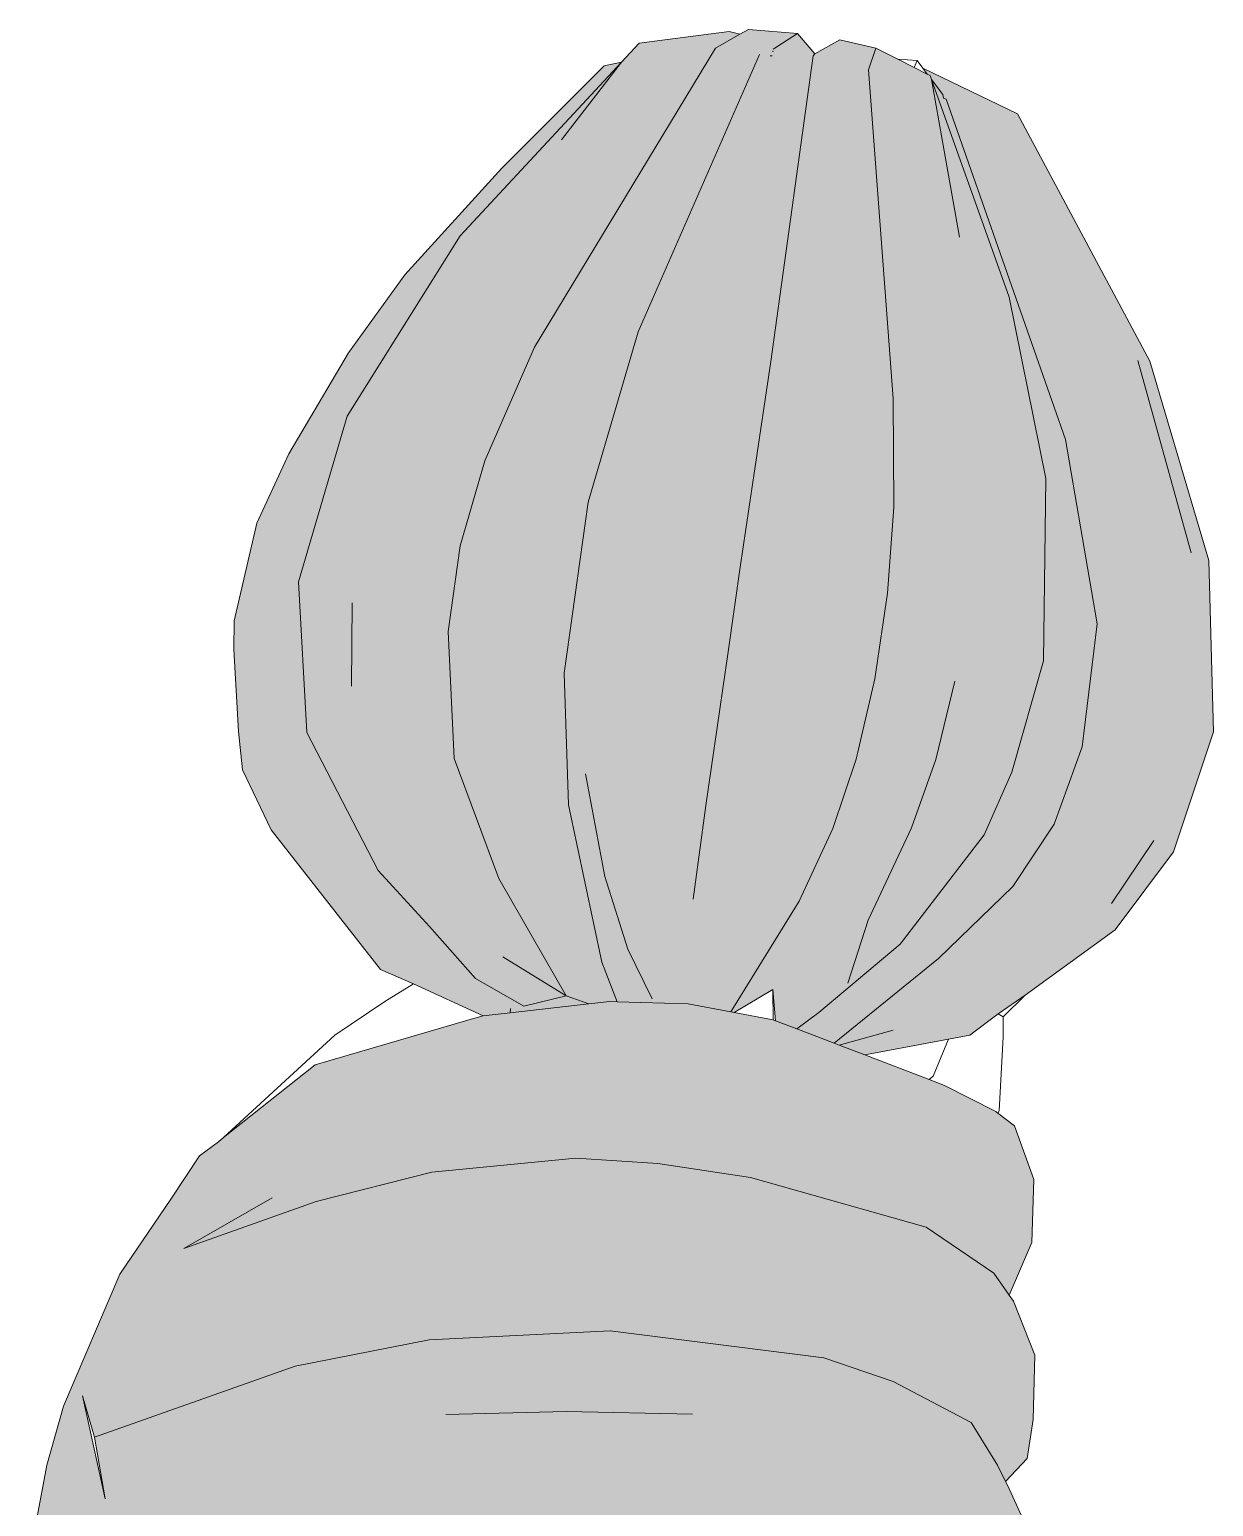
# Model space of a CAD drawing. Header units: inches. Extents: x 12792 to 19925, y -3298 to -817.
# Drawn here: x 17893.487 to 17896.943, y -967.992 to -963.682 of the extents above; entities that cross this region are included whole.
import ezdxf

# ---------------------------------------------------------------- set-up
doc = ezdxf.new("R2010")
doc.units = ezdxf.units.IN
doc.header["$MEASUREMENT"] = 0
doc.layers.add('Edges', color=7, linetype='Continuous')

# ---------------------------------------------------------------- blocks, each defined once
blk = doc.blocks.new('gwg')
at = {"lineweight": 0}
h = blk.add_hatch(color=132, dxfattribs=at)
h.dxf.hatch_style = 1
h.paths.add_polyline_path([(18450.0152, -1571.6419), (18450.0493, -1571.6228), (18450.0343, -1571.6189), (18449.9091, -1571.635), (18449.8845, -1571.6614), (18449.6603, -1571.9028), (18449.5034, -1572.1532), (18449.4358, -1572.3834), (18449.4471, -1572.5928), (18449.5464, -1572.7847), (18449.618, -1572.8626), (18449.6816, -1572.9346), (18449.7488, -1572.9729), (18449.8078, -1572.9587), (18449.714, -1572.7959), (18449.6523, -1572.6288), (18449.6437, -1572.4528), (18449.6603, -1572.3335), (18449.6948, -1572.2153), (18449.7638, -1572.0574)])
h.paths.add_polyline_path([(18450.1509, -1571.6526), (18450.1536, -1571.6501), (18450.1292, -1571.6215), (18450.0611, -1571.6162), (18450.0493, -1571.6228), (18450.0152, -1571.6419), (18449.7638, -1572.0574), (18449.6948, -1572.2153), (18449.6603, -1572.3335), (18449.6437, -1572.4528), (18449.6523, -1572.6288), (18449.714, -1572.7959), (18449.8078, -1572.9587), (18449.8393, -1572.9699), (18449.8681, -1572.9667), (18449.8786, -1572.967), (18449.9776, -1572.9698), (18450.0368, -1572.9811), (18450.1316, -1572.8273), (18450.1784, -1572.7263), (18450.211, -1572.63), (18450.2367, -1572.5184), (18450.2545, -1572.3994), (18450.2634, -1572.2797), (18450.2621, -1572.1288), (18450.2279, -1571.6724), (18450.2384, -1571.6419), (18450.1882, -1571.6303), (18450.1511, -1571.6515)])
h.paths.add_polyline_path([(18450.4238, -1571.988), (18450.3156, -1571.6858), (18450.3139, -1571.6801), (18450.3097, -1571.678), (18450.2915, -1571.6688), (18450.2689, -1571.6574), (18450.2384, -1571.6419), (18450.2279, -1571.6724), (18450.2621, -1572.1288), (18450.2634, -1572.2797), (18450.2545, -1572.3994), (18450.2367, -1572.5184), (18450.211, -1572.63), (18450.1784, -1572.7263), (18450.1316, -1572.8273), (18450.0368, -1572.9811), (18450.0415, -1572.982), (18450.0949, -1572.9502), (18450.0986, -1572.9934), (18450.1283, -1573.0047), (18450.1588, -1572.9821), (18450.2722, -1572.8868), (18450.3889, -1572.7351), (18450.4275, -1572.648), (18450.4714, -1572.4934), (18450.4747, -1572.24)])
h.paths.add_polyline_path([(18450.619, -1572.077), (18450.435, -1571.7332), (18450.3037, -1571.6699), (18450.3097, -1571.678), (18450.3139, -1571.6801), (18450.3156, -1571.6858), (18450.3313, -1571.7067), (18450.3322, -1571.7116), (18450.3358, -1571.7128), (18450.5018, -1572.1858), (18450.5461, -1572.4417), (18450.5251, -1572.6129), (18450.486, -1572.7203), (18450.4287, -1572.807), (18450.3254, -1572.907), (18450.1803, -1573.0246), (18450.1873, -1573.0273), (18450.2231, -1573.0409), (18450.3393, -1573.0189), (18450.3691, -1573.0132), (18450.4084, -1572.9839), (18450.4457, -1572.9578), (18450.5708, -1572.8673), (18450.6522, -1572.7585), (18450.7076, -1572.592), (18450.7011, -1572.354)])
h.paths.add_polyline_path([(18450.5461, -1572.4417), (18450.5018, -1572.1858), (18450.3358, -1571.7128), (18450.3322, -1571.7116), (18450.3313, -1571.7067), (18450.3156, -1571.6858), (18450.4238, -1571.988), (18450.4747, -1572.24), (18450.4714, -1572.4934), (18450.4275, -1572.648), (18450.3889, -1572.7351), (18450.2722, -1572.8868), (18450.1588, -1572.9821), (18450.1283, -1573.0047), (18450.1803, -1573.0246), (18450.3254, -1572.907), (18450.4287, -1572.807), (18450.486, -1572.7203), (18450.5251, -1572.6129)])
h.paths.add_polyline_path([(18449.4358, -1572.3834), (18449.5034, -1572.1532), (18449.6603, -1571.9028), (18449.8845, -1571.6614), (18449.8606, -1571.6665), (18449.7182, -1571.8086), (18449.5837, -1571.9569), (18449.5052, -1572.0653), (18449.4224, -1572.2058), (18449.3776, -1572.3022), (18449.3462, -1572.4378), (18449.3459, -1572.4775), (18449.3525, -1572.5913), (18449.3577, -1572.6447), (18449.3978, -1572.728), (18449.5499, -1572.9223), (18449.5955, -1572.9423), (18449.6926, -1572.9864), (18449.7299, -1572.9822), (18449.8393, -1572.9699), (18449.8078, -1572.9587), (18449.7488, -1572.9729), (18449.6816, -1572.9346), (18449.618, -1572.8626), (18449.5464, -1572.7847), (18449.4471, -1572.5928)])
h.paths.add_polyline_path([(18449.8546, -1574.4851), (18449.8896, -1574.295), (18449.9064, -1574.1449), (18449.9124, -1574.088), (18449.8821, -1574.0927), (18449.7503, -1574.0822), (18449.7258, -1574.0849), (18449.7238, -1574.0855), (18449.6317, -1574.1032), (18449.5715, -1574.1508), (18449.5436, -1574.3277), (18449.493, -1574.6011), (18449.4871, -1574.6332), (18449.4684, -1574.7341), (18449.4495, -1574.8902), (18449.4489, -1574.9428), (18449.4724, -1575.0677), (18449.4884, -1575.1127), (18449.5087, -1575.196), (18449.568, -1575.2692), (18449.5895, -1575.2958), (18449.6169, -1575.3185), (18449.6731, -1575.3522), (18449.7817, -1575.3644), (18449.826, -1575.3459), (18449.8327, -1575.3449), (18449.8703, -1575.3273), (18449.8766, -1575.242), (18449.8712, -1575.2119), (18449.8167, -1575.1169), (18449.7652, -1574.9582), (18449.785, -1574.8689), (18449.8036, -1574.7229), (18449.8048, -1574.7138)])
h = blk.add_hatch(color=30, dxfattribs=at)
h.dxf.hatch_style = 1
h.paths.add_polyline_path([(18450.4406, -1573.7919), (18450.4533, -1573.7088), (18450.4211, -1573.6388), (18450.4185, -1573.6336), (18450.4074, -1573.611), (18450.3707, -1573.5514), (18450.2624, -1573.4947), (18450.166, -1573.4618), (18449.869, -1573.4243), (18449.6172, -1573.4369), (18449.4311, -1573.4733), (18449.1523, -1573.5721), (18449.1672, -1573.6576), (18449.1353, -1573.5146), (18449.1523, -1573.5721), (18449.4311, -1573.4733), (18449.6172, -1573.4369), (18449.869, -1573.4243), (18450.166, -1573.4618), (18450.2624, -1573.4947), (18450.3707, -1573.5514), (18450.4074, -1573.611), (18450.4185, -1573.6336), (18450.4484, -1573.6016), (18450.4571, -1573.5473), (18450.4594, -1573.4578), (18450.4297, -1573.3829), (18450.4237, -1573.3745), (18450.4553, -1573.3017), (18450.4578, -1573.2138), (18450.4312, -1573.1394), (18450.4049, -1573.1197), (18450.3338, -1573.0832), (18450.3122, -1573.075), (18450.2231, -1573.0409), (18450.1873, -1573.0273), (18450.1803, -1573.0246), (18450.1283, -1573.0047), (18450.0955, -1572.9922), (18450.0415, -1572.982), (18450.0368, -1572.9811), (18449.9776, -1572.9698), (18449.8786, -1572.967), (18449.8681, -1572.9667), (18449.8393, -1572.9699), (18449.7299, -1572.9822), (18449.6926, -1572.9864), (18449.6759, -1572.9911), (18449.4589, -1573.0545), (18449.3316, -1573.1558), (18449.3245, -1573.1614), (18449.2982, -1573.1809), (18449.2583, -1573.2413), (18449.1873, -1573.3454), (18449.109, -1573.5287), (18449.0858, -1573.6108), (18449.0623, -1573.7369), (18449.0619, -1573.9156), (18449.0797, -1574.003), (18449.1123, -1574.1258), (18449.1359, -1574.2151), (18449.1813, -1574.3272), (18449.1864, -1574.3364), (18449.2614, -1574.4386), (18449.2859, -1574.4559), (18449.3033, -1574.4681), (18449.3433, -1574.4961), (18449.4309, -1574.5576), (18449.4566, -1574.5755), (18449.493, -1574.6011), (18449.5436, -1574.3277), (18449.5715, -1574.1508), (18449.6317, -1574.1032), (18449.7238, -1574.0855), (18449.7258, -1574.0849), (18449.7503, -1574.0822), (18449.8821, -1574.0927), (18449.9124, -1574.088), (18449.9338, -1574.0846), (18450.0345, -1574.0869), (18450.038, -1574.087), (18450.0477, -1574.0906), (18450.0835, -1574.1402), (18450.1695, -1574.1634), (18450.2689, -1574.1596), (18450.2782, -1574.1588), (18450.3517, -1574.1263), (18450.41, -1574.0414), (18450.4084, -1573.9454), (18450.4058, -1573.9376), (18450.4, -1573.9146), (18450.3805, -1573.8638)])
at = {"layer": 'Edges', "lineweight": 0}
for p, q in [((18450.0343, -1571.6189), (18449.9091, -1571.635)), ((18450.0493, -1571.6228), (18450.0152, -1571.6419)), ((18450.0493, -1571.6228), (18450.0343, -1571.6189)), ((18450.0611, -1571.6162), (18450.0493, -1571.6228)), ((18450.1292, -1571.6215), (18450.0611, -1571.6162)), ((18450.1292, -1571.6215), (18450.0955, -1571.6434)), ((18450.1536, -1571.6501), (18450.1292, -1571.6215)), ((18449.7638, -1572.0574), (18450.0152, -1571.6419)), ((18449.8845, -1571.6614), (18449.9091, -1571.635)), ((18450.096, -1571.6467), (18450.0941, -1571.6465)), ((18450.1882, -1571.6303), (18450.1536, -1571.6501)), ((18450.2384, -1571.6419), (18450.1882, -1571.6303)), ((18450.2384, -1571.6419), (18450.2279, -1571.6724)), ((18450.2384, -1571.6419), (18450.2689, -1571.6574)), ((18449.8845, -1571.6614), (18449.6603, -1571.9028)), ((18449.7182, -1571.8086), (18449.8606, -1571.6665)), ((18449.8012, -1571.7696), (18449.8845, -1571.6614)), ((18449.8845, -1571.6614), (18449.8606, -1571.6665)), ((18450.0767, -1571.6508), (18449.9077, -1572.0361)), ((18450.094, -1571.6528), (18450.0912, -1571.6529)), ((18450.0922, -1572.0774), (18450.1509, -1571.6526)), ((18450.1509, -1571.6526), (18450.1536, -1571.6501)), ((18450.2956, -1571.6591), (18450.2689, -1571.6574)), ((18450.2689, -1571.6574), (18450.2915, -1571.6688)), ((18450.2956, -1571.6591), (18450.2915, -1571.6688)), ((18450.2915, -1571.6688), (18450.3097, -1571.678)), ((18450.3037, -1571.6699), (18450.2956, -1571.6591)), ((18450.2621, -1572.1288), (18450.2279, -1571.6724)), ((18450.435, -1571.7332), (18450.3037, -1571.6699)), ((18450.3097, -1571.678), (18450.3037, -1571.6699)), ((18450.3097, -1571.678), (18450.3139, -1571.6801)), ((18450.3139, -1571.6801), (18450.3156, -1571.6858)), ((18450.3313, -1571.7067), (18450.3156, -1571.6858)), ((18450.3156, -1571.6858), (18450.3544, -1571.9049)), ((18450.4238, -1571.988), (18450.3156, -1571.6858)), ((18450.3322, -1571.7116), (18450.3313, -1571.7067)), ((18450.3358, -1571.7128), (18450.3322, -1571.7116)), ((18450.5018, -1572.1858), (18450.3358, -1571.7128)), ((18450.619, -1572.077), (18450.435, -1571.7332)), ((18449.7182, -1571.8086), (18449.5837, -1571.9569)), ((18449.6603, -1571.9028), (18449.5034, -1572.1532)), ((18449.5052, -1572.0653), (18449.5837, -1571.9569)), ((18450.4747, -1572.24), (18450.4238, -1571.988)), ((18449.9077, -1572.0361), (18449.8384, -1572.2728)), ((18449.7638, -1572.0574), (18449.6948, -1572.2153)), ((18449.5052, -1572.0653), (18449.4224, -1572.2058)), ((18450.0498, -1572.3634), (18450.0922, -1572.0774)), ((18450.6764, -1572.3431), (18450.6026, -1572.0761)), ((18450.7011, -1572.354), (18450.619, -1572.077)), ((18450.2634, -1572.2797), (18450.2621, -1572.1288)), ((18449.5034, -1572.1532), (18449.4358, -1572.3834)), ((18450.5461, -1572.4417), (18450.5018, -1572.1858)), ((18449.3776, -1572.3022), (18449.4224, -1572.2058)), ((18449.6948, -1572.2153), (18449.6603, -1572.3335)), ((18450.4714, -1572.4934), (18450.4747, -1572.24)), ((18449.8384, -1572.2728), (18449.8051, -1572.5106)), ((18450.2634, -1572.2797), (18450.2545, -1572.3994)), ((18449.3776, -1572.3022), (18449.3462, -1572.4378)), ((18449.6603, -1572.3335), (18449.6437, -1572.4528)), ((18450.033, -1572.481), (18450.0498, -1572.3634)), ((18450.7076, -1572.592), (18450.7011, -1572.354)), ((18449.4358, -1572.3834), (18449.4471, -1572.5928)), ((18450.2545, -1572.3994), (18450.2367, -1572.5184)), ((18449.5103, -1572.4129), (18449.5093, -1572.5285)), ((18449.3459, -1572.4775), (18449.3462, -1572.4378)), ((18450.5251, -1572.6129), (18450.5461, -1572.4417)), ((18449.6437, -1572.4528), (18449.6523, -1572.6288)), ((18449.3459, -1572.4775), (18449.3525, -1572.5913)), ((18450.033, -1572.481), (18450.002, -1572.6945)), ((18450.4275, -1572.648), (18450.4714, -1572.4934)), ((18449.8051, -1572.5106), (18449.8109, -1572.6935)), ((18450.2367, -1572.5184), (18450.211, -1572.63)), ((18450.3481, -1572.5218), (18450.3218, -1572.6304)), ((18449.3525, -1572.5913), (18449.3577, -1572.6447)), ((18450.6522, -1572.7585), (18450.7076, -1572.592)), ((18449.4471, -1572.5928), (18449.5464, -1572.7847)), ((18449.6523, -1572.6288), (18449.714, -1572.7959)), ((18450.211, -1572.63), (18450.1784, -1572.7263)), ((18450.3218, -1572.6304), (18450.2879, -1572.7254)), ((18450.486, -1572.7203), (18450.5251, -1572.6129)), ((18449.3577, -1572.6447), (18449.3978, -1572.728)), ((18449.8347, -1572.6505), (18449.8615, -1572.7929)), ((18450.3889, -1572.7351), (18450.4275, -1572.648)), ((18449.8109, -1572.6935), (18449.8574, -1572.9122)), ((18449.9842, -1572.8244), (18450.002, -1572.6945)), ((18449.3978, -1572.728), (18449.5499, -1572.9223)), ((18450.1784, -1572.7263), (18450.1316, -1572.8273)), ((18450.2879, -1572.7254), (18450.2278, -1572.8537)), ((18450.2722, -1572.8868), (18450.3889, -1572.7351)), ((18450.4287, -1572.807), (18450.486, -1572.7203)), ((18450.5657, -1572.8307), (18450.6245, -1572.7429)), ((18450.5708, -1572.8673), (18450.6522, -1572.7585)), ((18449.5464, -1572.7847), (18449.618, -1572.8626)), ((18449.714, -1572.7959), (18449.8078, -1572.9587)), ((18449.8615, -1572.7929), (18449.8934, -1572.894)), ((18450.3254, -1572.907), (18450.4287, -1572.807)), ((18450.1316, -1572.8273), (18450.0368, -1572.9811)), ((18450.2278, -1572.8537), (18450.1995, -1572.9413)), ((18449.6816, -1572.9346), (18449.618, -1572.8626)), ((18450.4457, -1572.9578), (18450.5708, -1572.8673)), ((18449.8934, -1572.894), (18449.9275, -1572.963)), ((18450.1588, -1572.9821), (18450.2722, -1572.8868)), ((18449.7197, -1572.9048), (18449.8078, -1572.9587)), ((18449.8786, -1572.967), (18449.8574, -1572.9122)), ((18450.1803, -1573.0246), (18450.3254, -1572.907)), ((18449.5499, -1572.9223), (18449.5955, -1572.9423)), ((18449.6816, -1572.9346), (18449.7488, -1572.9729)), ((18449.5955, -1572.9423), (18449.5559, -1572.9666)), ((18449.5955, -1572.9423), (18449.6926, -1572.9864)), ((18449.7488, -1572.9729), (18449.8078, -1572.9587)), ((18449.8078, -1572.9587), (18449.8393, -1572.9699)), ((18450.0415, -1572.982), (18450.0949, -1572.9502)), ((18450.0949, -1572.9502), (18450.0986, -1572.9934)), ((18450.0955, -1572.9922), (18450.0949, -1572.9502)), ((18450.4084, -1572.9839), (18450.4457, -1572.9578)), ((18450.4154, -1572.9881), (18450.4457, -1572.9578)), ((18449.5559, -1572.9666), (18449.4862, -1573.0134)), ((18449.8393, -1572.9699), (18449.7299, -1572.9822)), ((18449.7302, -1572.9763), (18449.7299, -1572.9822)), ((18449.8681, -1572.9667), (18449.8393, -1572.9699)), ((18449.8786, -1572.967), (18449.8681, -1572.9667)), ((18449.9776, -1572.9698), (18449.8786, -1572.967)), ((18450.0368, -1572.9811), (18449.9776, -1572.9698)), ((18450.0415, -1572.982), (18450.0368, -1572.9811)), ((18450.0955, -1572.9922), (18450.0415, -1572.982)), ((18450.1588, -1572.9821), (18450.1283, -1573.0047)), ((18449.6759, -1572.9911), (18449.4589, -1573.0545)), ((18449.6926, -1572.9864), (18449.6759, -1572.9911)), ((18449.6926, -1572.9864), (18449.7299, -1572.9822)), ((18450.0986, -1572.9934), (18450.0955, -1572.9922)), ((18450.1283, -1573.0047), (18450.0986, -1572.9934)), ((18450.3691, -1573.0132), (18450.4084, -1572.9839)), ((18450.4154, -1572.9881), (18450.4084, -1572.9839)), ((18450.4153, -1573.0156), (18450.4154, -1572.9881)), ((18449.4862, -1573.0134), (18449.3316, -1573.1558)), ((18450.1803, -1573.0246), (18450.1283, -1573.0047)), ((18450.1873, -1573.0273), (18450.2625, -1573.0067)), ((18450.2231, -1573.0409), (18450.3393, -1573.0189)), ((18450.3177, -1573.0706), (18450.3393, -1573.0189)), ((18450.3393, -1573.0189), (18450.3691, -1573.0132)), ((18450.4099, -1573.1185), (18450.4153, -1573.0156)), ((18450.1873, -1573.0273), (18450.1803, -1573.0246)), ((18450.2231, -1573.0409), (18450.1873, -1573.0273)), ((18450.3122, -1573.075), (18450.2231, -1573.0409)), ((18449.4589, -1573.0545), (18449.3316, -1573.1558)), ((18450.3122, -1573.075), (18450.3177, -1573.0706)), ((18450.3338, -1573.0832), (18450.3122, -1573.075)), ((18450.3338, -1573.0832), (18450.4049, -1573.1197)), ((18450.4079, -1573.1219), (18450.4049, -1573.1197)), ((18450.4079, -1573.1219), (18450.4099, -1573.1185)), ((18450.4312, -1573.1394), (18450.4079, -1573.1219)), ((18450.4578, -1573.2138), (18450.4312, -1573.1394)), ((18449.3245, -1573.1614), (18449.2982, -1573.1809)), ((18449.3316, -1573.1558), (18449.3245, -1573.1614)), ((18449.2982, -1573.1809), (18449.2583, -1573.2413)), ((18449.8211, -1573.1845), (18449.6211, -1573.2036)), ((18449.9354, -1573.1917), (18449.8211, -1573.1845)), ((18449.6211, -1573.2036), (18449.4602, -1573.2443)), ((18450.0642, -1573.2114), (18449.9354, -1573.1917)), ((18450.0642, -1573.2114), (18450.3084, -1573.2802)), ((18450.4553, -1573.3017), (18450.4578, -1573.2138)), ((18449.2583, -1573.2413), (18449.1873, -1573.3454)), ((18449.3989, -1573.2396), (18449.2763, -1573.3098)), ((18449.2763, -1573.3098), (18449.4602, -1573.2443)), ((18450.4021, -1573.3441), (18450.3084, -1573.2802)), ((18450.4237, -1573.3745), (18450.4553, -1573.3017)), ((18449.1873, -1573.3454), (18449.109, -1573.5287)), ((18450.4237, -1573.3745), (18450.4021, -1573.3441)), ((18450.4297, -1573.3829), (18450.4237, -1573.3745)), ((18450.4594, -1573.4578), (18450.4297, -1573.3829)), ((18449.869, -1573.4243), (18449.6172, -1573.4369)), ((18449.869, -1573.4243), (18450.166, -1573.4618)), ((18449.4311, -1573.4733), (18449.6172, -1573.4369)), ((18449.4311, -1573.4733), (18449.1523, -1573.5721)), ((18450.2624, -1573.4947), (18450.166, -1573.4618)), ((18450.4571, -1573.5473), (18450.4594, -1573.4578)), ((18450.3707, -1573.5514), (18450.2624, -1573.4947)), ((18449.1672, -1573.6576), (18449.1353, -1573.5146)), ((18449.1523, -1573.5721), (18449.1353, -1573.5146)), ((18449.109, -1573.5287), (18449.0858, -1573.6108)), ((18449.6406, -1573.5404), (18449.8079, -1573.5365)), ((18449.9835, -1573.5399), (18449.8079, -1573.5365)), ((18450.4074, -1573.611), (18450.3707, -1573.5514)), ((18450.4484, -1573.6016), (18450.4571, -1573.5473)), ((18449.1523, -1573.5721), (18449.1672, -1573.6576)), ((18449.0858, -1573.6108), (18449.0623, -1573.7369)), ((18450.4074, -1573.611), (18450.4185, -1573.6336)), ((18450.4185, -1573.6336), (18450.4484, -1573.6016)), ((18450.4185, -1573.6336), (18450.4211, -1573.6388)), ((18450.4533, -1573.7088), (18450.4211, -1573.6388))]:
    blk.add_line(p, q, dxfattribs=at)

msp = doc.modelspace()

# ---------------------------------------------------------------- block references
at = {"xscale": 2.099942155810731, "yscale": 2.099942155810731, "zscale": 2.099942155810731}
msp.add_blockref('gwg', (-20848.4755, 2336.6207), dxfattribs=at)

doc.saveas('drawing.dxf')
